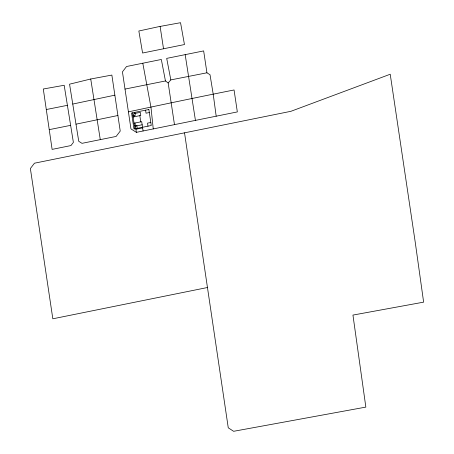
<?xml version="1.0" encoding="UTF-8"?>
<svg xmlns="http://www.w3.org/2000/svg" width="454" height="454" viewBox="0 0 454 454"><rect width="100%" height="100%" fill="white"/><g stroke="black" fill="none" stroke-linecap="round" stroke-linejoin="round"><path stroke-width="0.68" d="M168.173 82.968L170.806 79.904L206.933 72.799L210.02 74.734L213.227 94.267L216.183 116.196L136.376 132.341L130.962 128.908L122.438 71.857L126.53 66.511L161.329 59.468L165.449 80.96L168.173 82.968L174.472 124.634M90.732 79.002L69.558 84.183L78.741 141.296L81.998 143.333L116.133 136.433L120.231 131.081L111.86 75.069L90.732 79.002L100.283 139.645M114.862 95.164L72.753 104.057M117.898 115.503L75.988 124.169M163.519 48.782L142.584 53.022L138.845 31.003L159.042 26.616L180.544 22.7L184.46 44.549L163.519 48.782L160.114 26.423M170.817 79.898L166.697 58.379L203.653 50.91L206.933 72.799M128.414 111.866C163.588 104.363 198.778 96.98 234.06 89.971L237.34 111.917L216.183 116.196M132.943 115.855L135.303 115.378L134.849 112.354M149.326 112.535L146.046 113.199L145.592 110.174M133.113 117.007L140.763 115.458L140.297 112.348L133.584 113.71L134.049 116.814M134.043 123.216L141.693 121.666L143.089 130.979M134.429 125.792L136.79 125.315L137.244 128.34M150.813 122.472L147.533 123.142L147.987 126.167M135.445 126.133L142.159 124.771M135.911 129.237L142.624 127.875M207.296 287.547L52.829 318.799L30.373 168.542L34.464 163.196L290.906 111.309L390.224 74.235L415.234 242.226L423.627 302.148L352.945 315.082L365.845 407.102L233.628 431.3L228.26 427.81L184.528 132.829M125.009 89.08L165.449 80.96M49.236 129.645L70.631 125.355L64.184 85.273L43.295 89.001L52.119 149.389L70.949 145.569L73.378 142.369L70.631 125.355M46.297 109.528L67.413 105.317M142.8 63.22L150.972 107.297L153.248 128.925M185.17 54.65L195.436 120.389M139.826 115.645L140.757 121.854M134.98 123.028L136.376 132.341M132.489 112.83L134.883 128.817M148.872 109.51L131.569 113.018L133.964 129.004L151.267 125.503L148.872 109.51"/></g></svg>
